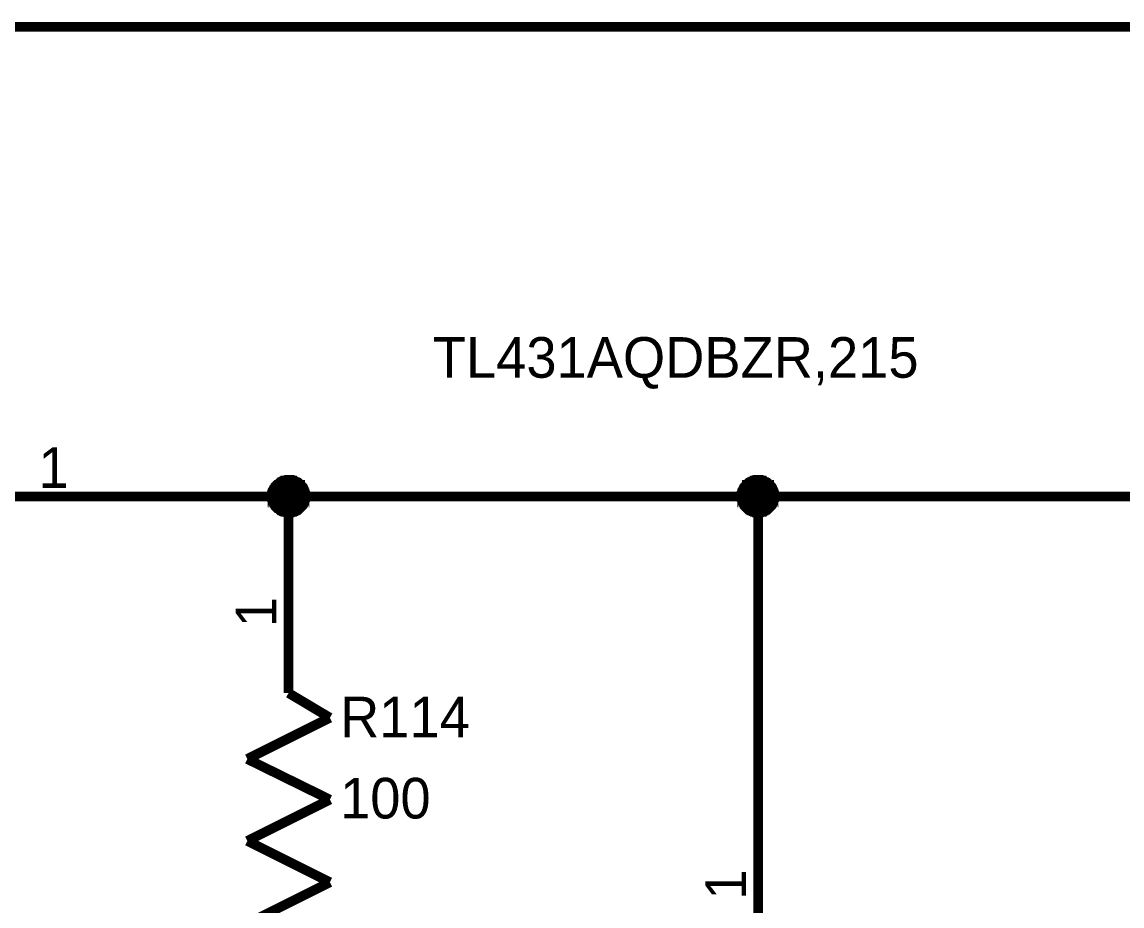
# Model space of a CAD drawing. Header units: millimetres. Extents: x 0 to 800, y 0 to 567.
# Drawn here: x 706.77 to 740.76, y 214.83 to 242.15 of the extents above; entities that cross this region are included whole.
import ezdxf

# ---------------------------------------------------------------- set-up
doc = ezdxf.new("R2010")
doc.units = ezdxf.units.MM
doc.layers.add('Sheet', color=255, linetype='Continuous')

msp = doc.modelspace()

# ---------------------------------------------------------------- linework, layer by layer
at = {"layer": 'Sheet'}
for points, const_width in [([(763.544, 240.697), (763.544, 241.996), (689, 241.996), (689, 229.991)], 0.3), ([(714.49, 227.482), (714.49, 227.504), (714.49, 227.527), (714.49, 227.571), (714.49, 227.594), (714.513, 227.616), (714.513, 227.639), (714.513, 227.661), (714.535, 227.683), (714.535, 227.706), (714.557, 227.728), (714.557, 227.751), (714.58, 227.773), (714.602, 227.795), (714.602, 227.818), (714.625, 227.84), (714.647, 227.84), (714.669, 227.863), (714.692, 227.885), (714.714, 227.907), (714.714, 227.907), (714.737, 227.93), (714.759, 227.93), (714.781, 227.952), (714.804, 227.952), (714.826, 227.975), (714.849, 227.975), (714.871, 227.975), (714.916, 227.997), (714.938, 227.997), (714.961, 227.997), (714.983, 227.997), (715.005, 227.997)], 0.3), ([(714.49, 227.482), (714.49, 227.504), (714.49, 227.527), (714.49, 227.571), (714.49, 227.594), (714.513, 227.616), (714.513, 227.639), (714.513, 227.661), (714.535, 227.683), (714.535, 227.706), (714.557, 227.728), (714.557, 227.751), (714.58, 227.773), (714.602, 227.795), (714.602, 227.818), (714.625, 227.84), (714.647, 227.84), (714.669, 227.863), (714.692, 227.885), (714.714, 227.907), (714.714, 227.907), (714.737, 227.93), (714.759, 227.93), (714.781, 227.952), (714.804, 227.952), (714.826, 227.975), (714.849, 227.975), (714.871, 227.975), (714.916, 227.997), (714.938, 227.997), (714.961, 227.997), (714.983, 227.997), (715.005, 227.997)], 0.3), ([(714.49, 227.482), (714.49, 227.504), (714.49, 227.527), (714.49, 227.571), (714.49, 227.594), (714.513, 227.616), (714.513, 227.639), (714.513, 227.661), (714.535, 227.683), (714.535, 227.706), (714.557, 227.728), (714.557, 227.751), (714.58, 227.773), (714.602, 227.795), (714.602, 227.818), (714.625, 227.84), (714.647, 227.84), (714.669, 227.863), (714.692, 227.885), (714.714, 227.907), (714.714, 227.907), (714.737, 227.93), (714.759, 227.93), (714.781, 227.952), (714.804, 227.952), (714.826, 227.975), (714.849, 227.975), (714.871, 227.975), (714.916, 227.997), (714.938, 227.997), (714.961, 227.997), (714.983, 227.997), (715.005, 227.997)], 0.3), ([(714.49, 227.482), (714.49, 227.504), (714.49, 227.527), (714.49, 227.571), (714.49, 227.594), (714.513, 227.616), (714.513, 227.639), (714.513, 227.661), (714.535, 227.683), (714.535, 227.706), (714.557, 227.728), (714.557, 227.751), (714.58, 227.773), (714.602, 227.795), (714.602, 227.818), (714.625, 227.84), (714.647, 227.84), (714.669, 227.863), (714.692, 227.885), (714.714, 227.907), (714.714, 227.907), (714.737, 227.93), (714.759, 227.93), (714.781, 227.952), (714.804, 227.952), (714.826, 227.975), (714.849, 227.975), (714.871, 227.975), (714.916, 227.997), (714.938, 227.997), (714.961, 227.997), (714.983, 227.997), (715.005, 227.997)], 0.3), ([(715.005, 227.997), (715.005, 227.997)], 0.3), ([(715.005, 227.997), (715.028, 227.997), (715.05, 227.997), (715.095, 227.997), (715.117, 227.997), (715.14, 227.975), (715.162, 227.975), (715.185, 227.975), (715.207, 227.952), (715.229, 227.952), (715.252, 227.93), (715.274, 227.93), (715.297, 227.907), (715.319, 227.907), (715.341, 227.885), (715.364, 227.863), (715.364, 227.84), (715.386, 227.84), (715.409, 227.818), (715.431, 227.795), (715.431, 227.773), (715.453, 227.751), (715.453, 227.728), (715.476, 227.706), (715.476, 227.683), (715.498, 227.661), (715.498, 227.639), (715.498, 227.616), (715.521, 227.594), (715.521, 227.571), (715.521, 227.527), (715.521, 227.504), (715.521, 227.482)], 0.3), ([(715.005, 227.997), (715.005, 227.997)], 0.3), ([(715.005, 227.997), (715.028, 227.997), (715.05, 227.997), (715.095, 227.997), (715.117, 227.997), (715.14, 227.975), (715.162, 227.975), (715.185, 227.975), (715.207, 227.952), (715.229, 227.952), (715.252, 227.93), (715.274, 227.93), (715.297, 227.907), (715.319, 227.907), (715.341, 227.885), (715.364, 227.863), (715.364, 227.84), (715.386, 227.84), (715.409, 227.818), (715.431, 227.795), (715.431, 227.773), (715.453, 227.751), (715.453, 227.728), (715.476, 227.706), (715.476, 227.683), (715.498, 227.661), (715.498, 227.639), (715.498, 227.616), (715.521, 227.594), (715.521, 227.571), (715.521, 227.527), (715.521, 227.504), (715.521, 227.482)], 0.3), ([(715.005, 227.997), (715.005, 227.997)], 0.3), ([(715.005, 227.997), (715.028, 227.997), (715.05, 227.997), (715.095, 227.997), (715.117, 227.997), (715.14, 227.975), (715.162, 227.975), (715.185, 227.975), (715.207, 227.952), (715.229, 227.952), (715.252, 227.93), (715.274, 227.93), (715.297, 227.907), (715.319, 227.907), (715.341, 227.885), (715.364, 227.863), (715.364, 227.84), (715.386, 227.84), (715.409, 227.818), (715.431, 227.795), (715.431, 227.773), (715.453, 227.751), (715.453, 227.728), (715.476, 227.706), (715.476, 227.683), (715.498, 227.661), (715.498, 227.639), (715.498, 227.616), (715.521, 227.594), (715.521, 227.571), (715.521, 227.527), (715.521, 227.504), (715.521, 227.482)], 0.3), ([(715.005, 227.997), (715.005, 227.997)], 0.3), ([(715.005, 227.997), (715.028, 227.997), (715.05, 227.997), (715.095, 227.997), (715.117, 227.997), (715.14, 227.975), (715.162, 227.975), (715.185, 227.975), (715.207, 227.952), (715.229, 227.952), (715.252, 227.93), (715.274, 227.93), (715.297, 227.907), (715.319, 227.907), (715.341, 227.885), (715.364, 227.863), (715.364, 227.84), (715.386, 227.84), (715.409, 227.818), (715.431, 227.795), (715.431, 227.773), (715.453, 227.751), (715.453, 227.728), (715.476, 227.706), (715.476, 227.683), (715.498, 227.661), (715.498, 227.639), (715.498, 227.616), (715.521, 227.594), (715.521, 227.571), (715.521, 227.527), (715.521, 227.504), (715.521, 227.482)], 0.3), ([(729.005, 227.482), (729.005, 227.504), (729.005, 227.527), (729.005, 227.571), (729.005, 227.594), (729.027, 227.616), (729.027, 227.639), (729.027, 227.661), (729.05, 227.683), (729.05, 227.706), (729.072, 227.728), (729.072, 227.751), (729.094, 227.773), (729.094, 227.795), (729.117, 227.818), (729.139, 227.84), (729.162, 227.84), (729.162, 227.863), (729.184, 227.885), (729.206, 227.907), (729.229, 227.907), (729.251, 227.93), (729.274, 227.93), (729.296, 227.952), (729.318, 227.952), (729.341, 227.975), (729.363, 227.975), (729.386, 227.975), (729.408, 227.997), (729.43, 227.997), (729.475, 227.997), (729.498, 227.997), (729.52, 227.997)], 0.3), ([(729.005, 227.482), (729.005, 227.504), (729.005, 227.527), (729.005, 227.571), (729.005, 227.594), (729.027, 227.616), (729.027, 227.639), (729.027, 227.661), (729.05, 227.683), (729.05, 227.706), (729.072, 227.728), (729.072, 227.751), (729.094, 227.773), (729.094, 227.795), (729.117, 227.818), (729.139, 227.84), (729.162, 227.84), (729.162, 227.863), (729.184, 227.885), (729.206, 227.907), (729.229, 227.907), (729.251, 227.93), (729.274, 227.93), (729.296, 227.952), (729.318, 227.952), (729.341, 227.975), (729.363, 227.975), (729.386, 227.975), (729.408, 227.997), (729.43, 227.997), (729.475, 227.997), (729.498, 227.997), (729.52, 227.997)], 0.3), ([(729.005, 227.482), (729.005, 227.504), (729.005, 227.527), (729.005, 227.571), (729.005, 227.594), (729.027, 227.616), (729.027, 227.639), (729.027, 227.661), (729.05, 227.683), (729.05, 227.706), (729.072, 227.728), (729.072, 227.751), (729.094, 227.773), (729.094, 227.795), (729.117, 227.818), (729.139, 227.84), (729.162, 227.84), (729.162, 227.863), (729.184, 227.885), (729.206, 227.907), (729.229, 227.907), (729.251, 227.93), (729.274, 227.93), (729.296, 227.952), (729.318, 227.952), (729.341, 227.975), (729.363, 227.975), (729.386, 227.975), (729.408, 227.997), (729.43, 227.997), (729.475, 227.997), (729.498, 227.997), (729.52, 227.997)], 0.3), ([(729.005, 227.482), (729.005, 227.504), (729.005, 227.527), (729.005, 227.571), (729.005, 227.594), (729.027, 227.616), (729.027, 227.639), (729.027, 227.661), (729.05, 227.683), (729.05, 227.706), (729.072, 227.728), (729.072, 227.751), (729.094, 227.773), (729.094, 227.795), (729.117, 227.818), (729.139, 227.84), (729.162, 227.84), (729.162, 227.863), (729.184, 227.885), (729.206, 227.907), (729.229, 227.907), (729.251, 227.93), (729.274, 227.93), (729.296, 227.952), (729.318, 227.952), (729.341, 227.975), (729.363, 227.975), (729.386, 227.975), (729.408, 227.997), (729.43, 227.997), (729.475, 227.997), (729.498, 227.997), (729.52, 227.997)], 0.3), ([(729.52, 227.997), (729.52, 227.997)], 0.3), ([(729.52, 227.997), (729.542, 227.997), (729.565, 227.997), (729.587, 227.997), (729.61, 227.997), (729.632, 227.975), (729.654, 227.975), (729.699, 227.975), (729.722, 227.952), (729.722, 227.952), (729.744, 227.93), (729.766, 227.93), (729.789, 227.907), (729.811, 227.907), (729.834, 227.885), (729.856, 227.863), (729.856, 227.84), (729.878, 227.84), (729.901, 227.818), (729.923, 227.795), (729.923, 227.773), (729.946, 227.751), (729.946, 227.728), (729.968, 227.706), (729.968, 227.683), (729.99, 227.661), (729.99, 227.639), (729.99, 227.616), (730.013, 227.594), (730.013, 227.571), (730.013, 227.527), (730.013, 227.504), (730.013, 227.482)], 0.3), ([(729.52, 227.997), (729.52, 227.997)], 0.3), ([(729.52, 227.997), (729.542, 227.997), (729.565, 227.997), (729.587, 227.997), (729.61, 227.997), (729.632, 227.975), (729.654, 227.975), (729.699, 227.975), (729.722, 227.952), (729.722, 227.952), (729.744, 227.93), (729.766, 227.93), (729.789, 227.907), (729.811, 227.907), (729.834, 227.885), (729.856, 227.863), (729.856, 227.84), (729.878, 227.84), (729.901, 227.818), (729.923, 227.795), (729.923, 227.773), (729.946, 227.751), (729.946, 227.728), (729.968, 227.706), (729.968, 227.683), (729.99, 227.661), (729.99, 227.639), (729.99, 227.616), (730.013, 227.594), (730.013, 227.571), (730.013, 227.527), (730.013, 227.504), (730.013, 227.482)], 0.3), ([(729.52, 227.997), (729.52, 227.997)], 0.3), ([(729.52, 227.997), (729.542, 227.997), (729.565, 227.997), (729.587, 227.997), (729.61, 227.997), (729.632, 227.975), (729.654, 227.975), (729.699, 227.975), (729.722, 227.952), (729.722, 227.952), (729.744, 227.93), (729.766, 227.93), (729.789, 227.907), (729.811, 227.907), (729.834, 227.885), (729.856, 227.863), (729.856, 227.84), (729.878, 227.84), (729.901, 227.818), (729.923, 227.795), (729.923, 227.773), (729.946, 227.751), (729.946, 227.728), (729.968, 227.706), (729.968, 227.683), (729.99, 227.661), (729.99, 227.639), (729.99, 227.616), (730.013, 227.594), (730.013, 227.571), (730.013, 227.527), (730.013, 227.504), (730.013, 227.482)], 0.3), ([(729.52, 227.997), (729.52, 227.997)], 0.3), ([(729.52, 227.997), (729.542, 227.997), (729.565, 227.997), (729.587, 227.997), (729.61, 227.997), (729.632, 227.975), (729.654, 227.975), (729.699, 227.975), (729.722, 227.952), (729.722, 227.952), (729.744, 227.93), (729.766, 227.93), (729.789, 227.907), (729.811, 227.907), (729.834, 227.885), (729.856, 227.863), (729.856, 227.84), (729.878, 227.84), (729.901, 227.818), (729.923, 227.795), (729.923, 227.773), (729.946, 227.751), (729.946, 227.728), (729.968, 227.706), (729.968, 227.683), (729.99, 227.661), (729.99, 227.639), (729.99, 227.616), (730.013, 227.594), (730.013, 227.571), (730.013, 227.527), (730.013, 227.504), (730.013, 227.482)], 0.3), ([(714.49, 227.482), (714.49, 227.504), (714.49, 227.527), (714.49, 227.571), (714.49, 227.594), (714.513, 227.616), (714.513, 227.639), (714.513, 227.661), (714.535, 227.683), (714.535, 227.706), (714.557, 227.728), (714.557, 227.751), (714.58, 227.773), (714.602, 227.795), (714.602, 227.818), (714.625, 227.84), (714.647, 227.84), (714.669, 227.863), (714.692, 227.885), (714.714, 227.907), (714.714, 227.907), (714.737, 227.93), (714.759, 227.93), (714.781, 227.952), (714.804, 227.952), (714.826, 227.975), (714.849, 227.975), (714.871, 227.975), (714.916, 227.997), (714.938, 227.997), (714.961, 227.997), (714.983, 227.997), (715.005, 227.997)], 0.0991), ([(714.49, 227.482), (714.49, 227.504), (714.49, 227.527), (714.49, 227.571), (714.49, 227.594), (714.513, 227.616), (714.513, 227.639), (714.513, 227.661), (714.535, 227.683), (714.535, 227.706), (714.557, 227.728), (714.557, 227.751), (714.58, 227.773), (714.602, 227.795), (714.602, 227.818), (714.625, 227.84), (714.647, 227.84), (714.669, 227.863), (714.692, 227.885), (714.714, 227.907), (714.714, 227.907), (714.737, 227.93), (714.759, 227.93), (714.781, 227.952), (714.804, 227.952), (714.826, 227.975), (714.849, 227.975), (714.871, 227.975), (714.916, 227.997), (714.938, 227.997), (714.961, 227.997), (714.983, 227.997), (715.005, 227.997)], 0.0991), ([(714.49, 227.482), (714.49, 227.504), (714.49, 227.527), (714.49, 227.571), (714.49, 227.594), (714.513, 227.616), (714.513, 227.639), (714.513, 227.661), (714.535, 227.683), (714.535, 227.706), (714.557, 227.728), (714.557, 227.751), (714.58, 227.773), (714.602, 227.795), (714.602, 227.818), (714.625, 227.84), (714.647, 227.84), (714.669, 227.863), (714.692, 227.885), (714.714, 227.907), (714.714, 227.907), (714.737, 227.93), (714.759, 227.93), (714.781, 227.952), (714.804, 227.952), (714.826, 227.975), (714.849, 227.975), (714.871, 227.975), (714.916, 227.997), (714.938, 227.997), (714.961, 227.997), (714.983, 227.997), (715.005, 227.997)], 0.0991), ([(714.49, 227.482), (714.49, 227.504), (714.49, 227.527), (714.49, 227.571), (714.49, 227.594), (714.513, 227.616), (714.513, 227.639), (714.513, 227.661), (714.535, 227.683), (714.535, 227.706), (714.557, 227.728), (714.557, 227.751), (714.58, 227.773), (714.602, 227.795), (714.602, 227.818), (714.625, 227.84), (714.647, 227.84), (714.669, 227.863), (714.692, 227.885), (714.714, 227.907), (714.714, 227.907), (714.737, 227.93), (714.759, 227.93), (714.781, 227.952), (714.804, 227.952), (714.826, 227.975), (714.849, 227.975), (714.871, 227.975), (714.916, 227.997), (714.938, 227.997), (714.961, 227.997), (714.983, 227.997), (715.005, 227.997)], 0.0991), ([(715.005, 227.997), (715.005, 227.997)], 0.0991), ([(715.005, 227.997), (715.028, 227.997), (715.05, 227.997), (715.095, 227.997), (715.117, 227.997), (715.14, 227.975), (715.162, 227.975), (715.185, 227.975), (715.207, 227.952), (715.229, 227.952), (715.252, 227.93), (715.274, 227.93), (715.297, 227.907), (715.319, 227.907), (715.341, 227.885), (715.364, 227.863), (715.364, 227.84), (715.386, 227.84), (715.409, 227.818), (715.431, 227.795), (715.431, 227.773), (715.453, 227.751), (715.453, 227.728), (715.476, 227.706), (715.476, 227.683), (715.498, 227.661), (715.498, 227.639), (715.498, 227.616), (715.521, 227.594), (715.521, 227.571), (715.521, 227.527), (715.521, 227.504), (715.521, 227.482)], 0.0991), ([(715.005, 227.997), (715.005, 227.997)], 0.0991), ([(715.005, 227.997), (715.028, 227.997), (715.05, 227.997), (715.095, 227.997), (715.117, 227.997), (715.14, 227.975), (715.162, 227.975), (715.185, 227.975), (715.207, 227.952), (715.229, 227.952), (715.252, 227.93), (715.274, 227.93), (715.297, 227.907), (715.319, 227.907), (715.341, 227.885), (715.364, 227.863), (715.364, 227.84), (715.386, 227.84), (715.409, 227.818), (715.431, 227.795), (715.431, 227.773), (715.453, 227.751), (715.453, 227.728), (715.476, 227.706), (715.476, 227.683), (715.498, 227.661), (715.498, 227.639), (715.498, 227.616), (715.521, 227.594), (715.521, 227.571), (715.521, 227.527), (715.521, 227.504), (715.521, 227.482)], 0.0991), ([(715.005, 227.997), (715.005, 227.997)], 0.0991), ([(715.005, 227.997), (715.028, 227.997), (715.05, 227.997), (715.095, 227.997), (715.117, 227.997), (715.14, 227.975), (715.162, 227.975), (715.185, 227.975), (715.207, 227.952), (715.229, 227.952), (715.252, 227.93), (715.274, 227.93), (715.297, 227.907), (715.319, 227.907), (715.341, 227.885), (715.364, 227.863), (715.364, 227.84), (715.386, 227.84), (715.409, 227.818), (715.431, 227.795), (715.431, 227.773), (715.453, 227.751), (715.453, 227.728), (715.476, 227.706), (715.476, 227.683), (715.498, 227.661), (715.498, 227.639), (715.498, 227.616), (715.521, 227.594), (715.521, 227.571), (715.521, 227.527), (715.521, 227.504), (715.521, 227.482)], 0.0991), ([(715.005, 227.997), (715.005, 227.997)], 0.0991), ([(715.005, 227.997), (715.028, 227.997), (715.05, 227.997), (715.095, 227.997), (715.117, 227.997), (715.14, 227.975), (715.162, 227.975), (715.185, 227.975), (715.207, 227.952), (715.229, 227.952), (715.252, 227.93), (715.274, 227.93), (715.297, 227.907), (715.319, 227.907), (715.341, 227.885), (715.364, 227.863), (715.364, 227.84), (715.386, 227.84), (715.409, 227.818), (715.431, 227.795), (715.431, 227.773), (715.453, 227.751), (715.453, 227.728), (715.476, 227.706), (715.476, 227.683), (715.498, 227.661), (715.498, 227.639), (715.498, 227.616), (715.521, 227.594), (715.521, 227.571), (715.521, 227.527), (715.521, 227.504), (715.521, 227.482)], 0.0991), ([(729.005, 227.482), (729.005, 227.504), (729.005, 227.527), (729.005, 227.571), (729.005, 227.594), (729.027, 227.616), (729.027, 227.639), (729.027, 227.661), (729.05, 227.683), (729.05, 227.706), (729.072, 227.728), (729.072, 227.751), (729.094, 227.773), (729.094, 227.795), (729.117, 227.818), (729.139, 227.84), (729.162, 227.84), (729.162, 227.863), (729.184, 227.885), (729.206, 227.907), (729.229, 227.907), (729.251, 227.93), (729.274, 227.93), (729.296, 227.952), (729.318, 227.952), (729.341, 227.975), (729.363, 227.975), (729.386, 227.975), (729.408, 227.997), (729.43, 227.997), (729.475, 227.997), (729.498, 227.997), (729.52, 227.997)], 0.0991), ([(729.005, 227.482), (729.005, 227.504), (729.005, 227.527), (729.005, 227.571), (729.005, 227.594), (729.027, 227.616), (729.027, 227.639), (729.027, 227.661), (729.05, 227.683), (729.05, 227.706), (729.072, 227.728), (729.072, 227.751), (729.094, 227.773), (729.094, 227.795), (729.117, 227.818), (729.139, 227.84), (729.162, 227.84), (729.162, 227.863), (729.184, 227.885), (729.206, 227.907), (729.229, 227.907), (729.251, 227.93), (729.274, 227.93), (729.296, 227.952), (729.318, 227.952), (729.341, 227.975), (729.363, 227.975), (729.386, 227.975), (729.408, 227.997), (729.43, 227.997), (729.475, 227.997), (729.498, 227.997), (729.52, 227.997)], 0.0991), ([(729.005, 227.482), (729.005, 227.504), (729.005, 227.527), (729.005, 227.571), (729.005, 227.594), (729.027, 227.616), (729.027, 227.639), (729.027, 227.661), (729.05, 227.683), (729.05, 227.706), (729.072, 227.728), (729.072, 227.751), (729.094, 227.773), (729.094, 227.795), (729.117, 227.818), (729.139, 227.84), (729.162, 227.84), (729.162, 227.863), (729.184, 227.885), (729.206, 227.907), (729.229, 227.907), (729.251, 227.93), (729.274, 227.93), (729.296, 227.952), (729.318, 227.952), (729.341, 227.975), (729.363, 227.975), (729.386, 227.975), (729.408, 227.997), (729.43, 227.997), (729.475, 227.997), (729.498, 227.997), (729.52, 227.997)], 0.0991), ([(729.005, 227.482), (729.005, 227.504), (729.005, 227.527), (729.005, 227.571), (729.005, 227.594), (729.027, 227.616), (729.027, 227.639), (729.027, 227.661), (729.05, 227.683), (729.05, 227.706), (729.072, 227.728), (729.072, 227.751), (729.094, 227.773), (729.094, 227.795), (729.117, 227.818), (729.139, 227.84), (729.162, 227.84), (729.162, 227.863), (729.184, 227.885), (729.206, 227.907), (729.229, 227.907), (729.251, 227.93), (729.274, 227.93), (729.296, 227.952), (729.318, 227.952), (729.341, 227.975), (729.363, 227.975), (729.386, 227.975), (729.408, 227.997), (729.43, 227.997), (729.475, 227.997), (729.498, 227.997), (729.52, 227.997)], 0.0991), ([(729.52, 227.997), (729.52, 227.997)], 0.0991), ([(729.52, 227.997), (729.542, 227.997), (729.565, 227.997), (729.587, 227.997), (729.61, 227.997), (729.632, 227.975), (729.654, 227.975), (729.699, 227.975), (729.722, 227.952), (729.722, 227.952), (729.744, 227.93), (729.766, 227.93), (729.789, 227.907), (729.811, 227.907), (729.834, 227.885), (729.856, 227.863), (729.856, 227.84), (729.878, 227.84), (729.901, 227.818), (729.923, 227.795), (729.923, 227.773), (729.946, 227.751), (729.946, 227.728), (729.968, 227.706), (729.968, 227.683), (729.99, 227.661), (729.99, 227.639), (729.99, 227.616), (730.013, 227.594), (730.013, 227.571), (730.013, 227.527), (730.013, 227.504), (730.013, 227.482)], 0.0991), ([(729.52, 227.997), (729.52, 227.997)], 0.0991), ([(729.52, 227.997), (729.542, 227.997), (729.565, 227.997), (729.587, 227.997), (729.61, 227.997), (729.632, 227.975), (729.654, 227.975), (729.699, 227.975), (729.722, 227.952), (729.722, 227.952), (729.744, 227.93), (729.766, 227.93), (729.789, 227.907), (729.811, 227.907), (729.834, 227.885), (729.856, 227.863), (729.856, 227.84), (729.878, 227.84), (729.901, 227.818), (729.923, 227.795), (729.923, 227.773), (729.946, 227.751), (729.946, 227.728), (729.968, 227.706), (729.968, 227.683), (729.99, 227.661), (729.99, 227.639), (729.99, 227.616), (730.013, 227.594), (730.013, 227.571), (730.013, 227.527), (730.013, 227.504), (730.013, 227.482)], 0.0991), ([(729.52, 227.997), (729.52, 227.997)], 0.0991), ([(729.52, 227.997), (729.542, 227.997), (729.565, 227.997), (729.587, 227.997), (729.61, 227.997), (729.632, 227.975), (729.654, 227.975), (729.699, 227.975), (729.722, 227.952), (729.722, 227.952), (729.744, 227.93), (729.766, 227.93), (729.789, 227.907), (729.811, 227.907), (729.834, 227.885), (729.856, 227.863), (729.856, 227.84), (729.878, 227.84), (729.901, 227.818), (729.923, 227.795), (729.923, 227.773), (729.946, 227.751), (729.946, 227.728), (729.968, 227.706), (729.968, 227.683), (729.99, 227.661), (729.99, 227.639), (729.99, 227.616), (730.013, 227.594), (730.013, 227.571), (730.013, 227.527), (730.013, 227.504), (730.013, 227.482)], 0.0991), ([(729.52, 227.997), (729.52, 227.997)], 0.0991), ([(729.52, 227.997), (729.542, 227.997), (729.565, 227.997), (729.587, 227.997), (729.61, 227.997), (729.632, 227.975), (729.654, 227.975), (729.699, 227.975), (729.722, 227.952), (729.722, 227.952), (729.744, 227.93), (729.766, 227.93), (729.789, 227.907), (729.811, 227.907), (729.834, 227.885), (729.856, 227.863), (729.856, 227.84), (729.878, 227.84), (729.901, 227.818), (729.923, 227.795), (729.923, 227.773), (729.946, 227.751), (729.946, 227.728), (729.968, 227.706), (729.968, 227.683), (729.99, 227.661), (729.99, 227.639), (729.99, 227.616), (730.013, 227.594), (730.013, 227.571), (730.013, 227.527), (730.013, 227.504), (730.013, 227.482)], 0.0991), ([(705.217, 227.482), (710.279, 227.482)], 0.3), ([(710.279, 227.482), (715.028, 227.482), (729.498, 227.482), (744.505, 227.482), (747.014, 227.482)], 0.3), ([(715.005, 226.989), (714.983, 226.989), (714.961, 226.989), (714.938, 226.989), (714.916, 226.989), (714.871, 227.011), (714.849, 227.011), (714.826, 227.011), (714.804, 227.034), (714.781, 227.034), (714.759, 227.056), (714.737, 227.056), (714.714, 227.079), (714.714, 227.079), (714.692, 227.101), (714.669, 227.123), (714.647, 227.123), (714.625, 227.146), (714.602, 227.168), (714.602, 227.191), (714.58, 227.213), (714.557, 227.235), (714.557, 227.258), (714.535, 227.28), (714.535, 227.303), (714.513, 227.303), (714.513, 227.347), (714.513, 227.37), (714.49, 227.392), (714.49, 227.415), (714.49, 227.437), (714.49, 227.459), (714.49, 227.482)], 0.3), ([(714.49, 227.482), (714.49, 227.482)], 0.3), ([(715.005, 226.989), (714.983, 226.989), (714.961, 226.989), (714.938, 226.989), (714.916, 226.989), (714.871, 227.011), (714.849, 227.011), (714.826, 227.011), (714.804, 227.034), (714.781, 227.034), (714.759, 227.056), (714.737, 227.056), (714.714, 227.079), (714.714, 227.079), (714.692, 227.101), (714.669, 227.123), (714.647, 227.123), (714.625, 227.146), (714.602, 227.168), (714.602, 227.191), (714.58, 227.213), (714.557, 227.235), (714.557, 227.258), (714.535, 227.28), (714.535, 227.303), (714.513, 227.303), (714.513, 227.347), (714.513, 227.37), (714.49, 227.392), (714.49, 227.415), (714.49, 227.437), (714.49, 227.459), (714.49, 227.482)], 0.3), ([(714.49, 227.482), (714.49, 227.482)], 0.3), ([(715.005, 226.989), (714.983, 226.989), (714.961, 226.989), (714.938, 226.989), (714.916, 226.989), (714.871, 227.011), (714.849, 227.011), (714.826, 227.011), (714.804, 227.034), (714.781, 227.034), (714.759, 227.056), (714.737, 227.056), (714.714, 227.079), (714.714, 227.079), (714.692, 227.101), (714.669, 227.123), (714.647, 227.123), (714.625, 227.146), (714.602, 227.168), (714.602, 227.191), (714.58, 227.213), (714.557, 227.235), (714.557, 227.258), (714.535, 227.28), (714.535, 227.303), (714.513, 227.303), (714.513, 227.347), (714.513, 227.37), (714.49, 227.392), (714.49, 227.415), (714.49, 227.437), (714.49, 227.459), (714.49, 227.482)], 0.3), ([(714.49, 227.482), (714.49, 227.482)], 0.3), ([(715.005, 226.989), (714.983, 226.989), (714.961, 226.989), (714.938, 226.989), (714.916, 226.989), (714.871, 227.011), (714.849, 227.011), (714.826, 227.011), (714.804, 227.034), (714.781, 227.034), (714.759, 227.056), (714.737, 227.056), (714.714, 227.079), (714.714, 227.079), (714.692, 227.101), (714.669, 227.123), (714.647, 227.123), (714.625, 227.146), (714.602, 227.168), (714.602, 227.191), (714.58, 227.213), (714.557, 227.235), (714.557, 227.258), (714.535, 227.28), (714.535, 227.303), (714.513, 227.303), (714.513, 227.347), (714.513, 227.37), (714.49, 227.392), (714.49, 227.415), (714.49, 227.437), (714.49, 227.459), (714.49, 227.482)], 0.3), ([(714.49, 227.482), (714.49, 227.482)], 0.3), ([(715.005, 226.989), (714.983, 226.989), (714.961, 226.989), (714.938, 226.989), (714.916, 226.989), (714.871, 227.011), (714.849, 227.011), (714.826, 227.011), (714.804, 227.034), (714.781, 227.034), (714.759, 227.056), (714.737, 227.056), (714.714, 227.079), (714.714, 227.079), (714.692, 227.101), (714.669, 227.123), (714.647, 227.123), (714.625, 227.146), (714.602, 227.168), (714.602, 227.191), (714.58, 227.213), (714.557, 227.235), (714.557, 227.258), (714.535, 227.28), (714.535, 227.303), (714.513, 227.303), (714.513, 227.347), (714.513, 227.37), (714.49, 227.392), (714.49, 227.415), (714.49, 227.437), (714.49, 227.459), (714.49, 227.482)], 0.0991), ([(714.49, 227.482), (714.49, 227.482)], 0.0991), ([(715.005, 226.989), (714.983, 226.989), (714.961, 226.989), (714.938, 226.989), (714.916, 226.989), (714.871, 227.011), (714.849, 227.011), (714.826, 227.011), (714.804, 227.034), (714.781, 227.034), (714.759, 227.056), (714.737, 227.056), (714.714, 227.079), (714.714, 227.079), (714.692, 227.101), (714.669, 227.123), (714.647, 227.123), (714.625, 227.146), (714.602, 227.168), (714.602, 227.191), (714.58, 227.213), (714.557, 227.235), (714.557, 227.258), (714.535, 227.28), (714.535, 227.303), (714.513, 227.303), (714.513, 227.347), (714.513, 227.37), (714.49, 227.392), (714.49, 227.415), (714.49, 227.437), (714.49, 227.459), (714.49, 227.482)], 0.0991), ([(714.49, 227.482), (714.49, 227.482)], 0.0991), ([(715.005, 226.989), (714.983, 226.989), (714.961, 226.989), (714.938, 226.989), (714.916, 226.989), (714.871, 227.011), (714.849, 227.011), (714.826, 227.011), (714.804, 227.034), (714.781, 227.034), (714.759, 227.056), (714.737, 227.056), (714.714, 227.079), (714.714, 227.079), (714.692, 227.101), (714.669, 227.123), (714.647, 227.123), (714.625, 227.146), (714.602, 227.168), (714.602, 227.191), (714.58, 227.213), (714.557, 227.235), (714.557, 227.258), (714.535, 227.28), (714.535, 227.303), (714.513, 227.303), (714.513, 227.347), (714.513, 227.37), (714.49, 227.392), (714.49, 227.415), (714.49, 227.437), (714.49, 227.459), (714.49, 227.482)], 0.0991), ([(714.49, 227.482), (714.49, 227.482)], 0.0991), ([(715.005, 226.989), (714.983, 226.989), (714.961, 226.989), (714.938, 226.989), (714.916, 226.989), (714.871, 227.011), (714.849, 227.011), (714.826, 227.011), (714.804, 227.034), (714.781, 227.034), (714.759, 227.056), (714.737, 227.056), (714.714, 227.079), (714.714, 227.079), (714.692, 227.101), (714.669, 227.123), (714.647, 227.123), (714.625, 227.146), (714.602, 227.168), (714.602, 227.191), (714.58, 227.213), (714.557, 227.235), (714.557, 227.258), (714.535, 227.28), (714.535, 227.303), (714.513, 227.303), (714.513, 227.347), (714.513, 227.37), (714.49, 227.392), (714.49, 227.415), (714.49, 227.437), (714.49, 227.459), (714.49, 227.482)], 0.0991), ([(714.49, 227.482), (714.49, 227.482)], 0.0991), ([(715.005, 226.496), (715.005, 227.482)], 0.3), ([(715.521, 227.482), (715.521, 227.459), (715.521, 227.437), (715.521, 227.415), (715.521, 227.392), (715.498, 227.37), (715.498, 227.347), (715.498, 227.303), (715.476, 227.303), (715.476, 227.28), (715.453, 227.258), (715.453, 227.235), (715.431, 227.213), (715.431, 227.191), (715.409, 227.168), (715.386, 227.146), (715.364, 227.123), (715.364, 227.123), (715.341, 227.101), (715.319, 227.079), (715.297, 227.079), (715.274, 227.056), (715.252, 227.056), (715.229, 227.034), (715.207, 227.034), (715.185, 227.011), (715.162, 227.011), (715.14, 227.011), (715.117, 226.989), (715.095, 226.989), (715.05, 226.989), (715.028, 226.989), (715.005, 226.989)], 0.3), ([(715.521, 227.482), (715.521, 227.459), (715.521, 227.437), (715.521, 227.415), (715.521, 227.392), (715.498, 227.37), (715.498, 227.347), (715.498, 227.303), (715.476, 227.303), (715.476, 227.28), (715.453, 227.258), (715.453, 227.235), (715.431, 227.213), (715.431, 227.191), (715.409, 227.168), (715.386, 227.146), (715.364, 227.123), (715.364, 227.123), (715.341, 227.101), (715.319, 227.079), (715.297, 227.079), (715.274, 227.056), (715.252, 227.056), (715.229, 227.034), (715.207, 227.034), (715.185, 227.011), (715.162, 227.011), (715.14, 227.011), (715.117, 226.989), (715.095, 226.989), (715.05, 226.989), (715.028, 226.989), (715.005, 226.989)], 0.3), ([(715.521, 227.482), (715.521, 227.459), (715.521, 227.437), (715.521, 227.415), (715.521, 227.392), (715.498, 227.37), (715.498, 227.347), (715.498, 227.303), (715.476, 227.303), (715.476, 227.28), (715.453, 227.258), (715.453, 227.235), (715.431, 227.213), (715.431, 227.191), (715.409, 227.168), (715.386, 227.146), (715.364, 227.123), (715.364, 227.123), (715.341, 227.101), (715.319, 227.079), (715.297, 227.079), (715.274, 227.056), (715.252, 227.056), (715.229, 227.034), (715.207, 227.034), (715.185, 227.011), (715.162, 227.011), (715.14, 227.011), (715.117, 226.989), (715.095, 226.989), (715.05, 226.989), (715.028, 226.989), (715.005, 226.989)], 0.3), ([(715.521, 227.482), (715.521, 227.459), (715.521, 227.437), (715.521, 227.415), (715.521, 227.392), (715.498, 227.37), (715.498, 227.347), (715.498, 227.303), (715.476, 227.303), (715.476, 227.28), (715.453, 227.258), (715.453, 227.235), (715.431, 227.213), (715.431, 227.191), (715.409, 227.168), (715.386, 227.146), (715.364, 227.123), (715.364, 227.123), (715.341, 227.101), (715.319, 227.079), (715.297, 227.079), (715.274, 227.056), (715.252, 227.056), (715.229, 227.034), (715.207, 227.034), (715.185, 227.011), (715.162, 227.011), (715.14, 227.011), (715.117, 226.989), (715.095, 226.989), (715.05, 226.989), (715.028, 226.989), (715.005, 226.989)], 0.3), ([(715.521, 227.482), (715.521, 227.459), (715.521, 227.437), (715.521, 227.415), (715.521, 227.392), (715.498, 227.37), (715.498, 227.347), (715.498, 227.303), (715.476, 227.303), (715.476, 227.28), (715.453, 227.258), (715.453, 227.235), (715.431, 227.213), (715.431, 227.191), (715.409, 227.168), (715.386, 227.146), (715.364, 227.123), (715.364, 227.123), (715.341, 227.101), (715.319, 227.079), (715.297, 227.079), (715.274, 227.056), (715.252, 227.056), (715.229, 227.034), (715.207, 227.034), (715.185, 227.011), (715.162, 227.011), (715.14, 227.011), (715.117, 226.989), (715.095, 226.989), (715.05, 226.989), (715.028, 226.989), (715.005, 226.989)], 0.0991), ([(715.521, 227.482), (715.521, 227.459), (715.521, 227.437), (715.521, 227.415), (715.521, 227.392), (715.498, 227.37), (715.498, 227.347), (715.498, 227.303), (715.476, 227.303), (715.476, 227.28), (715.453, 227.258), (715.453, 227.235), (715.431, 227.213), (715.431, 227.191), (715.409, 227.168), (715.386, 227.146), (715.364, 227.123), (715.364, 227.123), (715.341, 227.101), (715.319, 227.079), (715.297, 227.079), (715.274, 227.056), (715.252, 227.056), (715.229, 227.034), (715.207, 227.034), (715.185, 227.011), (715.162, 227.011), (715.14, 227.011), (715.117, 226.989), (715.095, 226.989), (715.05, 226.989), (715.028, 226.989), (715.005, 226.989)], 0.0991), ([(715.521, 227.482), (715.521, 227.459), (715.521, 227.437), (715.521, 227.415), (715.521, 227.392), (715.498, 227.37), (715.498, 227.347), (715.498, 227.303), (715.476, 227.303), (715.476, 227.28), (715.453, 227.258), (715.453, 227.235), (715.431, 227.213), (715.431, 227.191), (715.409, 227.168), (715.386, 227.146), (715.364, 227.123), (715.364, 227.123), (715.341, 227.101), (715.319, 227.079), (715.297, 227.079), (715.274, 227.056), (715.252, 227.056), (715.229, 227.034), (715.207, 227.034), (715.185, 227.011), (715.162, 227.011), (715.14, 227.011), (715.117, 226.989), (715.095, 226.989), (715.05, 226.989), (715.028, 226.989), (715.005, 226.989)], 0.0991), ([(715.521, 227.482), (715.521, 227.459), (715.521, 227.437), (715.521, 227.415), (715.521, 227.392), (715.498, 227.37), (715.498, 227.347), (715.498, 227.303), (715.476, 227.303), (715.476, 227.28), (715.453, 227.258), (715.453, 227.235), (715.431, 227.213), (715.431, 227.191), (715.409, 227.168), (715.386, 227.146), (715.364, 227.123), (715.364, 227.123), (715.341, 227.101), (715.319, 227.079), (715.297, 227.079), (715.274, 227.056), (715.252, 227.056), (715.229, 227.034), (715.207, 227.034), (715.185, 227.011), (715.162, 227.011), (715.14, 227.011), (715.117, 226.989), (715.095, 226.989), (715.05, 226.989), (715.028, 226.989), (715.005, 226.989)], 0.0991), ([(715.521, 227.482), (715.521, 227.482), (715.521, 227.482), (715.521, 227.482), (715.521, 227.482), (715.521, 227.482), (715.521, 227.482), (715.521, 227.482), (715.521, 227.482), (715.521, 227.482), (715.521, 227.482), (715.521, 227.482), (715.521, 227.482), (715.521, 227.482), (715.521, 227.482), (715.521, 227.482), (715.521, 227.482), (715.521, 227.482), (715.521, 227.482), (715.521, 227.482), (715.521, 227.482), (715.521, 227.482), (715.521, 227.482), (715.521, 227.482), (715.521, 227.482), (715.521, 227.482), (715.521, 227.482), (715.521, 227.482), (715.521, 227.482), (715.521, 227.482), (715.521, 227.482), (715.521, 227.482), (715.521, 227.482)], 0.3), ([(715.521, 227.482), (715.521, 227.482)], 0.3), ([(715.521, 227.482), (715.521, 227.482), (715.521, 227.482), (715.521, 227.482), (715.521, 227.482), (715.521, 227.482), (715.521, 227.482), (715.521, 227.482), (715.521, 227.482), (715.521, 227.482), (715.521, 227.482), (715.521, 227.482), (715.521, 227.482), (715.521, 227.482), (715.521, 227.482), (715.521, 227.482), (715.521, 227.482), (715.521, 227.482), (715.521, 227.482), (715.521, 227.482), (715.521, 227.482), (715.521, 227.482), (715.521, 227.482), (715.521, 227.482), (715.521, 227.482), (715.521, 227.482), (715.521, 227.482), (715.521, 227.482), (715.521, 227.482), (715.521, 227.482), (715.521, 227.482), (715.521, 227.482), (715.521, 227.482)], 0.3), ([(715.521, 227.482), (715.521, 227.482)], 0.3), ([(715.521, 227.482), (715.521, 227.482), (715.521, 227.482), (715.521, 227.482), (715.521, 227.482), (715.521, 227.482), (715.521, 227.482), (715.521, 227.482), (715.521, 227.482), (715.521, 227.482), (715.521, 227.482), (715.521, 227.482), (715.521, 227.482), (715.521, 227.482), (715.521, 227.482), (715.521, 227.482), (715.521, 227.482), (715.521, 227.482), (715.521, 227.482), (715.521, 227.482), (715.521, 227.482), (715.521, 227.482), (715.521, 227.482), (715.521, 227.482), (715.521, 227.482), (715.521, 227.482), (715.521, 227.482), (715.521, 227.482), (715.521, 227.482), (715.521, 227.482), (715.521, 227.482), (715.521, 227.482), (715.521, 227.482)], 0.3), ([(715.521, 227.482), (715.521, 227.482)], 0.3), ([(715.521, 227.482), (715.521, 227.482), (715.521, 227.482), (715.521, 227.482), (715.521, 227.482), (715.521, 227.482), (715.521, 227.482), (715.521, 227.482), (715.521, 227.482), (715.521, 227.482), (715.521, 227.482), (715.521, 227.482), (715.521, 227.482), (715.521, 227.482), (715.521, 227.482), (715.521, 227.482), (715.521, 227.482), (715.521, 227.482), (715.521, 227.482), (715.521, 227.482), (715.521, 227.482), (715.521, 227.482), (715.521, 227.482), (715.521, 227.482), (715.521, 227.482), (715.521, 227.482), (715.521, 227.482), (715.521, 227.482), (715.521, 227.482), (715.521, 227.482), (715.521, 227.482), (715.521, 227.482), (715.521, 227.482)], 0.3), ([(715.521, 227.482), (715.521, 227.482)], 0.3), ([(715.521, 227.482), (715.521, 227.482), (715.521, 227.482), (715.521, 227.482), (715.521, 227.482), (715.521, 227.482), (715.521, 227.482), (715.521, 227.482), (715.521, 227.482), (715.521, 227.482), (715.521, 227.482), (715.521, 227.482), (715.521, 227.482), (715.521, 227.482), (715.521, 227.482), (715.521, 227.482), (715.521, 227.482), (715.521, 227.482), (715.521, 227.482), (715.521, 227.482), (715.521, 227.482), (715.521, 227.482), (715.521, 227.482), (715.521, 227.482), (715.521, 227.482), (715.521, 227.482), (715.521, 227.482), (715.521, 227.482), (715.521, 227.482), (715.521, 227.482), (715.521, 227.482), (715.521, 227.482), (715.521, 227.482)], 0.0991), ([(715.521, 227.482), (715.521, 227.482)], 0.0991), ([(715.521, 227.482), (715.521, 227.482), (715.521, 227.482), (715.521, 227.482), (715.521, 227.482), (715.521, 227.482), (715.521, 227.482), (715.521, 227.482), (715.521, 227.482), (715.521, 227.482), (715.521, 227.482), (715.521, 227.482), (715.521, 227.482), (715.521, 227.482), (715.521, 227.482), (715.521, 227.482), (715.521, 227.482), (715.521, 227.482), (715.521, 227.482), (715.521, 227.482), (715.521, 227.482), (715.521, 227.482), (715.521, 227.482), (715.521, 227.482), (715.521, 227.482), (715.521, 227.482), (715.521, 227.482), (715.521, 227.482), (715.521, 227.482), (715.521, 227.482), (715.521, 227.482), (715.521, 227.482), (715.521, 227.482)], 0.0991), ([(715.521, 227.482), (715.521, 227.482)], 0.0991), ([(715.521, 227.482), (715.521, 227.482), (715.521, 227.482), (715.521, 227.482), (715.521, 227.482), (715.521, 227.482), (715.521, 227.482), (715.521, 227.482), (715.521, 227.482), (715.521, 227.482), (715.521, 227.482), (715.521, 227.482), (715.521, 227.482), (715.521, 227.482), (715.521, 227.482), (715.521, 227.482), (715.521, 227.482), (715.521, 227.482), (715.521, 227.482), (715.521, 227.482), (715.521, 227.482), (715.521, 227.482), (715.521, 227.482), (715.521, 227.482), (715.521, 227.482), (715.521, 227.482), (715.521, 227.482), (715.521, 227.482), (715.521, 227.482), (715.521, 227.482), (715.521, 227.482), (715.521, 227.482), (715.521, 227.482)], 0.0991), ([(715.521, 227.482), (715.521, 227.482)], 0.0991), ([(715.521, 227.482), (715.521, 227.482), (715.521, 227.482), (715.521, 227.482), (715.521, 227.482), (715.521, 227.482), (715.521, 227.482), (715.521, 227.482), (715.521, 227.482), (715.521, 227.482), (715.521, 227.482), (715.521, 227.482), (715.521, 227.482), (715.521, 227.482), (715.521, 227.482), (715.521, 227.482), (715.521, 227.482), (715.521, 227.482), (715.521, 227.482), (715.521, 227.482), (715.521, 227.482), (715.521, 227.482), (715.521, 227.482), (715.521, 227.482), (715.521, 227.482), (715.521, 227.482), (715.521, 227.482), (715.521, 227.482), (715.521, 227.482), (715.521, 227.482), (715.521, 227.482), (715.521, 227.482), (715.521, 227.482)], 0.0991), ([(715.521, 227.482), (715.521, 227.482)], 0.0991), ([(729.52, 226.989), (729.498, 226.989), (729.475, 226.989), (729.43, 226.989), (729.408, 226.989), (729.386, 227.011), (729.363, 227.011), (729.341, 227.011), (729.318, 227.034), (729.296, 227.034), (729.274, 227.056), (729.251, 227.056), (729.229, 227.079), (729.206, 227.079), (729.184, 227.101), (729.162, 227.123), (729.162, 227.123), (729.139, 227.146), (729.117, 227.168), (729.094, 227.191), (729.094, 227.213), (729.072, 227.235), (729.072, 227.258), (729.05, 227.28), (729.05, 227.303), (729.027, 227.303), (729.027, 227.347), (729.027, 227.37), (729.005, 227.392), (729.005, 227.415), (729.005, 227.437), (729.005, 227.459), (729.005, 227.482)], 0.3), ([(729.005, 227.482), (729.005, 227.482)], 0.3), ([(729.52, 226.989), (729.498, 226.989), (729.475, 226.989), (729.43, 226.989), (729.408, 226.989), (729.386, 227.011), (729.363, 227.011), (729.341, 227.011), (729.318, 227.034), (729.296, 227.034), (729.274, 227.056), (729.251, 227.056), (729.229, 227.079), (729.206, 227.079), (729.184, 227.101), (729.162, 227.123), (729.162, 227.123), (729.139, 227.146), (729.117, 227.168), (729.094, 227.191), (729.094, 227.213), (729.072, 227.235), (729.072, 227.258), (729.05, 227.28), (729.05, 227.303), (729.027, 227.303), (729.027, 227.347), (729.027, 227.37), (729.005, 227.392), (729.005, 227.415), (729.005, 227.437), (729.005, 227.459), (729.005, 227.482)], 0.3), ([(729.005, 227.482), (729.005, 227.482)], 0.3), ([(729.52, 226.989), (729.498, 226.989), (729.475, 226.989), (729.43, 226.989), (729.408, 226.989), (729.386, 227.011), (729.363, 227.011), (729.341, 227.011), (729.318, 227.034), (729.296, 227.034), (729.274, 227.056), (729.251, 227.056), (729.229, 227.079), (729.206, 227.079), (729.184, 227.101), (729.162, 227.123), (729.162, 227.123), (729.139, 227.146), (729.117, 227.168), (729.094, 227.191), (729.094, 227.213), (729.072, 227.235), (729.072, 227.258), (729.05, 227.28), (729.05, 227.303), (729.027, 227.303), (729.027, 227.347), (729.027, 227.37), (729.005, 227.392), (729.005, 227.415), (729.005, 227.437), (729.005, 227.459), (729.005, 227.482)], 0.3), ([(729.005, 227.482), (729.005, 227.482)], 0.3), ([(729.52, 226.989), (729.498, 226.989), (729.475, 226.989), (729.43, 226.989), (729.408, 226.989), (729.386, 227.011), (729.363, 227.011), (729.341, 227.011), (729.318, 227.034), (729.296, 227.034), (729.274, 227.056), (729.251, 227.056), (729.229, 227.079), (729.206, 227.079), (729.184, 227.101), (729.162, 227.123), (729.162, 227.123), (729.139, 227.146), (729.117, 227.168), (729.094, 227.191), (729.094, 227.213), (729.072, 227.235), (729.072, 227.258), (729.05, 227.28), (729.05, 227.303), (729.027, 227.303), (729.027, 227.347), (729.027, 227.37), (729.005, 227.392), (729.005, 227.415), (729.005, 227.437), (729.005, 227.459), (729.005, 227.482)], 0.3), ([(729.005, 227.482), (729.005, 227.482)], 0.3), ([(729.52, 226.989), (729.498, 226.989), (729.475, 226.989), (729.43, 226.989), (729.408, 226.989), (729.386, 227.011), (729.363, 227.011), (729.341, 227.011), (729.318, 227.034), (729.296, 227.034), (729.274, 227.056), (729.251, 227.056), (729.229, 227.079), (729.206, 227.079), (729.184, 227.101), (729.162, 227.123), (729.162, 227.123), (729.139, 227.146), (729.117, 227.168), (729.094, 227.191), (729.094, 227.213), (729.072, 227.235), (729.072, 227.258), (729.05, 227.28), (729.05, 227.303), (729.027, 227.303), (729.027, 227.347), (729.027, 227.37), (729.005, 227.392), (729.005, 227.415), (729.005, 227.437), (729.005, 227.459), (729.005, 227.482)], 0.0991), ([(729.005, 227.482), (729.005, 227.482)], 0.0991), ([(729.52, 226.989), (729.498, 226.989), (729.475, 226.989), (729.43, 226.989), (729.408, 226.989), (729.386, 227.011), (729.363, 227.011), (729.341, 227.011), (729.318, 227.034), (729.296, 227.034), (729.274, 227.056), (729.251, 227.056), (729.229, 227.079), (729.206, 227.079), (729.184, 227.101), (729.162, 227.123), (729.162, 227.123), (729.139, 227.146), (729.117, 227.168), (729.094, 227.191), (729.094, 227.213), (729.072, 227.235), (729.072, 227.258), (729.05, 227.28), (729.05, 227.303), (729.027, 227.303), (729.027, 227.347), (729.027, 227.37), (729.005, 227.392), (729.005, 227.415), (729.005, 227.437), (729.005, 227.459), (729.005, 227.482)], 0.0991), ([(729.005, 227.482), (729.005, 227.482)], 0.0991), ([(729.52, 226.989), (729.498, 226.989), (729.475, 226.989), (729.43, 226.989), (729.408, 226.989), (729.386, 227.011), (729.363, 227.011), (729.341, 227.011), (729.318, 227.034), (729.296, 227.034), (729.274, 227.056), (729.251, 227.056), (729.229, 227.079), (729.206, 227.079), (729.184, 227.101), (729.162, 227.123), (729.162, 227.123), (729.139, 227.146), (729.117, 227.168), (729.094, 227.191), (729.094, 227.213), (729.072, 227.235), (729.072, 227.258), (729.05, 227.28), (729.05, 227.303), (729.027, 227.303), (729.027, 227.347), (729.027, 227.37), (729.005, 227.392), (729.005, 227.415), (729.005, 227.437), (729.005, 227.459), (729.005, 227.482)], 0.0991), ([(729.005, 227.482), (729.005, 227.482)], 0.0991), ([(729.52, 226.989), (729.498, 226.989), (729.475, 226.989), (729.43, 226.989), (729.408, 226.989), (729.386, 227.011), (729.363, 227.011), (729.341, 227.011), (729.318, 227.034), (729.296, 227.034), (729.274, 227.056), (729.251, 227.056), (729.229, 227.079), (729.206, 227.079), (729.184, 227.101), (729.162, 227.123), (729.162, 227.123), (729.139, 227.146), (729.117, 227.168), (729.094, 227.191), (729.094, 227.213), (729.072, 227.235), (729.072, 227.258), (729.05, 227.28), (729.05, 227.303), (729.027, 227.303), (729.027, 227.347), (729.027, 227.37), (729.005, 227.392), (729.005, 227.415), (729.005, 227.437), (729.005, 227.459), (729.005, 227.482)], 0.0991), ([(729.005, 227.482), (729.005, 227.482)], 0.0991), ([(729.52, 217.985), (729.52, 227.482)], 0.3), ([(730.013, 227.482), (730.013, 227.459), (730.013, 227.437), (730.013, 227.415), (730.013, 227.392), (729.99, 227.37), (729.99, 227.347), (729.99, 227.303), (729.968, 227.303), (729.968, 227.28), (729.946, 227.258), (729.946, 227.235), (729.923, 227.213), (729.923, 227.191), (729.901, 227.168), (729.878, 227.146), (729.856, 227.123), (729.856, 227.123), (729.834, 227.101), (729.811, 227.079), (729.789, 227.079), (729.766, 227.056), (729.744, 227.056), (729.722, 227.034), (729.722, 227.034), (729.699, 227.011), (729.654, 227.011), (729.632, 227.011), (729.61, 226.989), (729.587, 226.989), (729.565, 226.989), (729.542, 226.989), (729.52, 226.989)], 0.3), ([(730.013, 227.482), (730.013, 227.459), (730.013, 227.437), (730.013, 227.415), (730.013, 227.392), (729.99, 227.37), (729.99, 227.347), (729.99, 227.303), (729.968, 227.303), (729.968, 227.28), (729.946, 227.258), (729.946, 227.235), (729.923, 227.213), (729.923, 227.191), (729.901, 227.168), (729.878, 227.146), (729.856, 227.123), (729.856, 227.123), (729.834, 227.101), (729.811, 227.079), (729.789, 227.079), (729.766, 227.056), (729.744, 227.056), (729.722, 227.034), (729.722, 227.034), (729.699, 227.011), (729.654, 227.011), (729.632, 227.011), (729.61, 226.989), (729.587, 226.989), (729.565, 226.989), (729.542, 226.989), (729.52, 226.989)], 0.3), ([(730.013, 227.482), (730.013, 227.459), (730.013, 227.437), (730.013, 227.415), (730.013, 227.392), (729.99, 227.37), (729.99, 227.347), (729.99, 227.303), (729.968, 227.303), (729.968, 227.28), (729.946, 227.258), (729.946, 227.235), (729.923, 227.213), (729.923, 227.191), (729.901, 227.168), (729.878, 227.146), (729.856, 227.123), (729.856, 227.123), (729.834, 227.101), (729.811, 227.079), (729.789, 227.079), (729.766, 227.056), (729.744, 227.056), (729.722, 227.034), (729.722, 227.034), (729.699, 227.011), (729.654, 227.011), (729.632, 227.011), (729.61, 226.989), (729.587, 226.989), (729.565, 226.989), (729.542, 226.989), (729.52, 226.989)], 0.3), ([(730.013, 227.482), (730.013, 227.459), (730.013, 227.437), (730.013, 227.415), (730.013, 227.392), (729.99, 227.37), (729.99, 227.347), (729.99, 227.303), (729.968, 227.303), (729.968, 227.28), (729.946, 227.258), (729.946, 227.235), (729.923, 227.213), (729.923, 227.191), (729.901, 227.168), (729.878, 227.146), (729.856, 227.123), (729.856, 227.123), (729.834, 227.101), (729.811, 227.079), (729.789, 227.079), (729.766, 227.056), (729.744, 227.056), (729.722, 227.034), (729.722, 227.034), (729.699, 227.011), (729.654, 227.011), (729.632, 227.011), (729.61, 226.989), (729.587, 226.989), (729.565, 226.989), (729.542, 226.989), (729.52, 226.989)], 0.3), ([(730.013, 227.482), (730.013, 227.459), (730.013, 227.437), (730.013, 227.415), (730.013, 227.392), (729.99, 227.37), (729.99, 227.347), (729.99, 227.303), (729.968, 227.303), (729.968, 227.28), (729.946, 227.258), (729.946, 227.235), (729.923, 227.213), (729.923, 227.191), (729.901, 227.168), (729.878, 227.146), (729.856, 227.123), (729.856, 227.123), (729.834, 227.101), (729.811, 227.079), (729.789, 227.079), (729.766, 227.056), (729.744, 227.056), (729.722, 227.034), (729.722, 227.034), (729.699, 227.011), (729.654, 227.011), (729.632, 227.011), (729.61, 226.989), (729.587, 226.989), (729.565, 226.989), (729.542, 226.989), (729.52, 226.989)], 0.0991), ([(730.013, 227.482), (730.013, 227.459), (730.013, 227.437), (730.013, 227.415), (730.013, 227.392), (729.99, 227.37), (729.99, 227.347), (729.99, 227.303), (729.968, 227.303), (729.968, 227.28), (729.946, 227.258), (729.946, 227.235), (729.923, 227.213), (729.923, 227.191), (729.901, 227.168), (729.878, 227.146), (729.856, 227.123), (729.856, 227.123), (729.834, 227.101), (729.811, 227.079), (729.789, 227.079), (729.766, 227.056), (729.744, 227.056), (729.722, 227.034), (729.722, 227.034), (729.699, 227.011), (729.654, 227.011), (729.632, 227.011), (729.61, 226.989), (729.587, 226.989), (729.565, 226.989), (729.542, 226.989), (729.52, 226.989)], 0.0991), ([(730.013, 227.482), (730.013, 227.459), (730.013, 227.437), (730.013, 227.415), (730.013, 227.392), (729.99, 227.37), (729.99, 227.347), (729.99, 227.303), (729.968, 227.303), (729.968, 227.28), (729.946, 227.258), (729.946, 227.235), (729.923, 227.213), (729.923, 227.191), (729.901, 227.168), (729.878, 227.146), (729.856, 227.123), (729.856, 227.123), (729.834, 227.101), (729.811, 227.079), (729.789, 227.079), (729.766, 227.056), (729.744, 227.056), (729.722, 227.034), (729.722, 227.034), (729.699, 227.011), (729.654, 227.011), (729.632, 227.011), (729.61, 226.989), (729.587, 226.989), (729.565, 226.989), (729.542, 226.989), (729.52, 226.989)], 0.0991), ([(730.013, 227.482), (730.013, 227.459), (730.013, 227.437), (730.013, 227.415), (730.013, 227.392), (729.99, 227.37), (729.99, 227.347), (729.99, 227.303), (729.968, 227.303), (729.968, 227.28), (729.946, 227.258), (729.946, 227.235), (729.923, 227.213), (729.923, 227.191), (729.901, 227.168), (729.878, 227.146), (729.856, 227.123), (729.856, 227.123), (729.834, 227.101), (729.811, 227.079), (729.789, 227.079), (729.766, 227.056), (729.744, 227.056), (729.722, 227.034), (729.722, 227.034), (729.699, 227.011), (729.654, 227.011), (729.632, 227.011), (729.61, 226.989), (729.587, 226.989), (729.565, 226.989), (729.542, 226.989), (729.52, 226.989)], 0.0991), ([(730.013, 227.482), (730.013, 227.482), (730.013, 227.482), (730.013, 227.482), (730.013, 227.482), (730.013, 227.482), (730.013, 227.482), (730.013, 227.482), (730.013, 227.482), (730.013, 227.482), (730.013, 227.482), (730.013, 227.482), (730.013, 227.482), (730.013, 227.482), (730.013, 227.482), (730.013, 227.482), (730.013, 227.482), (730.013, 227.482), (730.013, 227.482), (730.013, 227.482), (730.013, 227.482), (730.013, 227.482), (730.013, 227.482), (730.013, 227.482), (730.013, 227.482), (730.013, 227.482), (730.013, 227.482), (730.013, 227.482), (730.013, 227.482), (730.013, 227.482), (730.013, 227.482), (730.013, 227.482), (730.013, 227.482)], 0.3), ([(730.013, 227.482), (730.013, 227.482)], 0.3), ([(730.013, 227.482), (730.013, 227.482), (730.013, 227.482), (730.013, 227.482), (730.013, 227.482), (730.013, 227.482), (730.013, 227.482), (730.013, 227.482), (730.013, 227.482), (730.013, 227.482), (730.013, 227.482), (730.013, 227.482), (730.013, 227.482), (730.013, 227.482), (730.013, 227.482), (730.013, 227.482), (730.013, 227.482), (730.013, 227.482), (730.013, 227.482), (730.013, 227.482), (730.013, 227.482), (730.013, 227.482), (730.013, 227.482), (730.013, 227.482), (730.013, 227.482), (730.013, 227.482), (730.013, 227.482), (730.013, 227.482), (730.013, 227.482), (730.013, 227.482), (730.013, 227.482), (730.013, 227.482), (730.013, 227.482)], 0.3), ([(730.013, 227.482), (730.013, 227.482)], 0.3), ([(730.013, 227.482), (730.013, 227.482), (730.013, 227.482), (730.013, 227.482), (730.013, 227.482), (730.013, 227.482), (730.013, 227.482), (730.013, 227.482), (730.013, 227.482), (730.013, 227.482), (730.013, 227.482), (730.013, 227.482), (730.013, 227.482), (730.013, 227.482), (730.013, 227.482), (730.013, 227.482), (730.013, 227.482), (730.013, 227.482), (730.013, 227.482), (730.013, 227.482), (730.013, 227.482), (730.013, 227.482), (730.013, 227.482), (730.013, 227.482), (730.013, 227.482), (730.013, 227.482), (730.013, 227.482), (730.013, 227.482), (730.013, 227.482), (730.013, 227.482), (730.013, 227.482), (730.013, 227.482), (730.013, 227.482)], 0.3), ([(730.013, 227.482), (730.013, 227.482)], 0.3), ([(730.013, 227.482), (730.013, 227.482), (730.013, 227.482), (730.013, 227.482), (730.013, 227.482), (730.013, 227.482), (730.013, 227.482), (730.013, 227.482), (730.013, 227.482), (730.013, 227.482), (730.013, 227.482), (730.013, 227.482), (730.013, 227.482), (730.013, 227.482), (730.013, 227.482), (730.013, 227.482), (730.013, 227.482), (730.013, 227.482), (730.013, 227.482), (730.013, 227.482), (730.013, 227.482), (730.013, 227.482), (730.013, 227.482), (730.013, 227.482), (730.013, 227.482), (730.013, 227.482), (730.013, 227.482), (730.013, 227.482), (730.013, 227.482), (730.013, 227.482), (730.013, 227.482), (730.013, 227.482), (730.013, 227.482)], 0.3), ([(730.013, 227.482), (730.013, 227.482)], 0.3), ([(730.013, 227.482), (730.013, 227.482), (730.013, 227.482), (730.013, 227.482), (730.013, 227.482), (730.013, 227.482), (730.013, 227.482), (730.013, 227.482), (730.013, 227.482), (730.013, 227.482), (730.013, 227.482), (730.013, 227.482), (730.013, 227.482), (730.013, 227.482), (730.013, 227.482), (730.013, 227.482), (730.013, 227.482), (730.013, 227.482), (730.013, 227.482), (730.013, 227.482), (730.013, 227.482), (730.013, 227.482), (730.013, 227.482), (730.013, 227.482), (730.013, 227.482), (730.013, 227.482), (730.013, 227.482), (730.013, 227.482), (730.013, 227.482), (730.013, 227.482), (730.013, 227.482), (730.013, 227.482), (730.013, 227.482)], 0.0991), ([(730.013, 227.482), (730.013, 227.482)], 0.0991), ([(730.013, 227.482), (730.013, 227.482), (730.013, 227.482), (730.013, 227.482), (730.013, 227.482), (730.013, 227.482), (730.013, 227.482), (730.013, 227.482), (730.013, 227.482), (730.013, 227.482), (730.013, 227.482), (730.013, 227.482), (730.013, 227.482), (730.013, 227.482), (730.013, 227.482), (730.013, 227.482), (730.013, 227.482), (730.013, 227.482), (730.013, 227.482), (730.013, 227.482), (730.013, 227.482), (730.013, 227.482), (730.013, 227.482), (730.013, 227.482), (730.013, 227.482), (730.013, 227.482), (730.013, 227.482), (730.013, 227.482), (730.013, 227.482), (730.013, 227.482), (730.013, 227.482), (730.013, 227.482), (730.013, 227.482)], 0.0991), ([(730.013, 227.482), (730.013, 227.482)], 0.0991), ([(730.013, 227.482), (730.013, 227.482), (730.013, 227.482), (730.013, 227.482), (730.013, 227.482), (730.013, 227.482), (730.013, 227.482), (730.013, 227.482), (730.013, 227.482), (730.013, 227.482), (730.013, 227.482), (730.013, 227.482), (730.013, 227.482), (730.013, 227.482), (730.013, 227.482), (730.013, 227.482), (730.013, 227.482), (730.013, 227.482), (730.013, 227.482), (730.013, 227.482), (730.013, 227.482), (730.013, 227.482), (730.013, 227.482), (730.013, 227.482), (730.013, 227.482), (730.013, 227.482), (730.013, 227.482), (730.013, 227.482), (730.013, 227.482), (730.013, 227.482), (730.013, 227.482), (730.013, 227.482), (730.013, 227.482)], 0.0991), ([(730.013, 227.482), (730.013, 227.482)], 0.0991), ([(730.013, 227.482), (730.013, 227.482), (730.013, 227.482), (730.013, 227.482), (730.013, 227.482), (730.013, 227.482), (730.013, 227.482), (730.013, 227.482), (730.013, 227.482), (730.013, 227.482), (730.013, 227.482), (730.013, 227.482), (730.013, 227.482), (730.013, 227.482), (730.013, 227.482), (730.013, 227.482), (730.013, 227.482), (730.013, 227.482), (730.013, 227.482), (730.013, 227.482), (730.013, 227.482), (730.013, 227.482), (730.013, 227.482), (730.013, 227.482), (730.013, 227.482), (730.013, 227.482), (730.013, 227.482), (730.013, 227.482), (730.013, 227.482), (730.013, 227.482), (730.013, 227.482), (730.013, 227.482), (730.013, 227.482)], 0.0991), ([(730.013, 227.482), (730.013, 227.482)], 0.0991), ([(715.005, 221.412), (715.005, 226.496)], 0.3), ([(715.005, 221.412), (715.005, 222.173)], 0.3), ([(715.005, 221.412), (716.282, 220.65)], 0.3), ([(716.282, 220.65), (713.729, 219.374)], 0.3), ([(713.729, 219.374), (716.282, 218.119)], 0.3), ([(716.282, 218.119), (713.729, 216.842)], 0.3), ([(729.52, 212.9), (729.52, 217.985)], 0.3), ([(713.729, 216.842), (716.282, 215.566)], 0.3), ([(716.282, 215.566), (713.729, 214.289)], 0.3)]:
    msp.add_lwpolyline(points, dxfattribs=dict(at, const_width=const_width))
at = {"layer": 'Sheet', "const_width": 0.508}
for points in [[(714.745, 227.5, 1), (715.253, 227.5, 1)], [(729.245, 227.5, 1), (729.753, 227.5, 1)]]:
    msp.add_lwpolyline(points, format="xyb", close=True, dxfattribs=at)

# ---------------------------------------------------------------- texts
at = {"layer": 'Sheet'}
for s, height, p in [('TL431AQDBZR,215', 1.25433, (719.463, 231.155)), ('1', 1.254, (707.278, 227.751)), ('R114', 1.2543, (716.596, 220.045)), ('100', 1.2543, (716.596, 217.537))]:
    msp.add_text(s, height=height, dxfattribs=at).set_placement(p)
for p in [(714.625, 223.45), (729.139, 215.028)]:
    msp.add_text('1', height=1.254, rotation=90, dxfattribs=at).set_placement(p)

doc.saveas('drawing.dxf')
